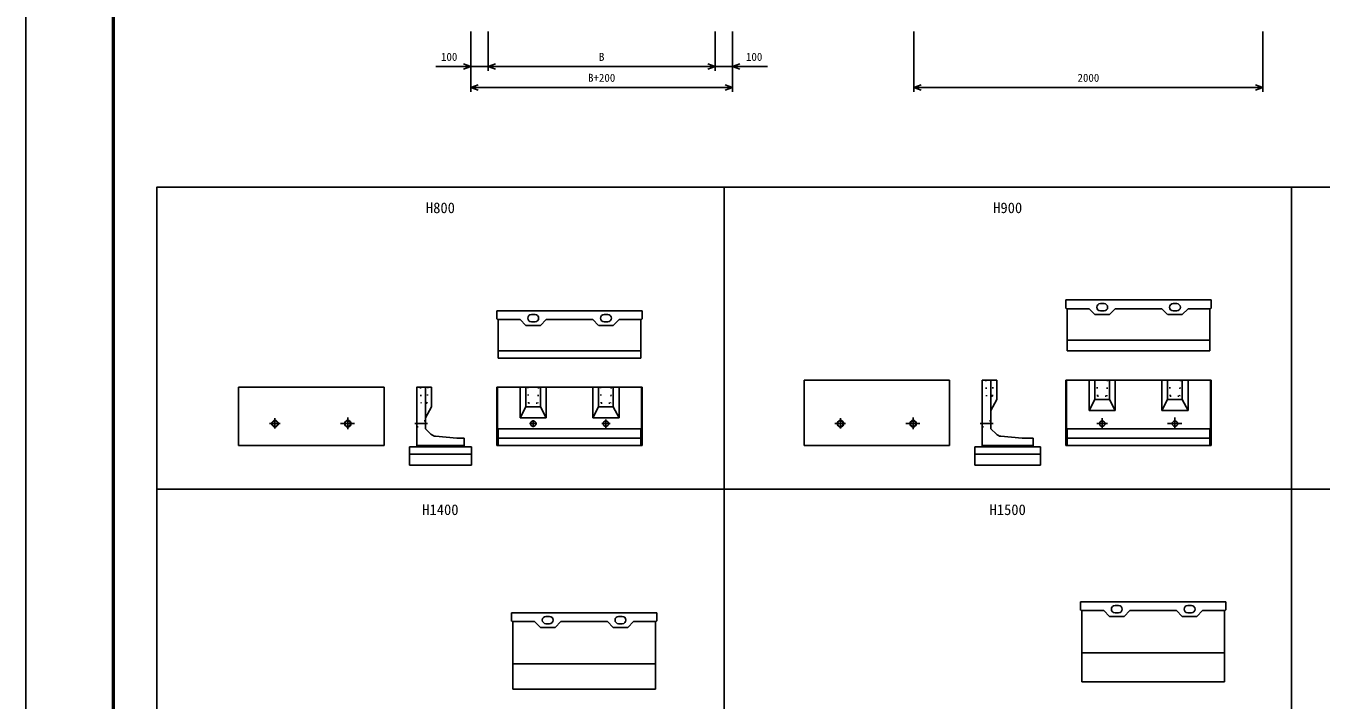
# Model space of a CAD drawing. Units: millimetres, scale not verified. Extents: x -50400 to 50400, y -17820 to 17820.
# Drawn here: x -50400 to -32591, y -827 to 8440 of the extents above; entities that cross this region are included whole.
import ezdxf
from ezdxf.enums import TextEntityAlignment as Align

# ---------------------------------------------------------------- set-up
doc = ezdxf.new("R2010")
doc.units = ezdxf.units.MM
doc.header["$LTSCALE"] = 60
doc.linetypes.add('DOTTED', pattern=[1.75, 0.25, -1.5])
doc.linetypes.add('LONG_DASHED_DOTTED', pattern=[15.25, 12, -1.5, 0.25, -1.5])
for name, color, linetype, lineweight in [('0-0_CENTER', 7, 'LONG_DASHED_DOTTED', 25), ('0-1_DIM', 7, 'Continuous', 25), ('0-2_Defpoints', 5, 'Continuous', 25), ('0-4_HYO', 3, 'Continuous', 25), ('0-6_OUTLINE', 1, 'Continuous', 25), ('0-7_OUTLINE2', 4, 'DOTTED', 25), ('0-8_TXT', 7, 'Continuous', 25), ('0-9_WAKU', 3, 'Continuous', 25)]:
    doc.layers.add(name, color=color, linetype=linetype, lineweight=lineweight)
doc.styles.add('ＭＳ ゴシック', font='')
doc.styles.get('ＭＳ ゴシック').set_extended_font_data('MS Gothic')

msp = doc.modelspace()

# ---------------------------------------------------------------- linework, layer by layer
at = {"layer": '0-0_CENTER'}
for p, q in [((-46975, 3046), (-46975, 2906.42)), ((-45975, 3055.69), (-45975, 2894.78)), ((-42425, 3030.55), (-42425, 2917.19)), ((-39201, 3046), (-39201, 2906.42)), ((-38201, 3055.69), (-38201, 2894.78)), ((-35601, 3046), (-35601, 2906.42)), ((-34601, 3055.69), (-34601, 2894.78)), ((-47049.99, 2972.61), (-46903.15, 2972.61)), ((-46075.29, 2972.61), (-45880.9, 2972.61)), ((-45051.11, 2972.61), (-44876.55, 2972.61)), ((-43477.62, 2972.61), (-43373.97, 2972.61)), ((-43425, 3020.09), (-43425, 2924.77)), ((-42482.78, 2972.61), (-42367.71, 2972.61)), ((-39275.99, 2972.61), (-39129.15, 2972.61)), ((-38301.29, 2972.61), (-38106.9, 2972.61)), ((-37277.11, 2972.61), (-37102.55, 2972.61)), ((-35675.99, 2972.61), (-35529.15, 2972.61)), ((-34701.29, 2972.61), (-34506.9, 2972.61))]:
    msp.add_line(p, q, dxfattribs=at)
at = {"layer": '0-1_DIM'}
for p, q in [((-44283.16, 7534.18), (-44283.16, 8362.18)), ((-44043.16, 7822.18), (-44043.16, 8362.18)), ((-40923.16, 7822.18), (-40923.16, 8362.18)), ((-40923.16, 7822.18), (-40923.16, 8362.18)), ((-40683.16, 7534.18), (-40683.16, 8362.18)), ((-38190.61, 7534.18), (-38190.61, 8362.18)), ((-33390.61, 7534.18), (-33390.61, 8362.18)), ((-44762.07, 7882.18), (-44283.16, 7882.18)), ((-44043.16, 7882.18), (-44283.16, 7882.18)), ((-40923.16, 7882.18), (-44043.16, 7882.18)), ((-40683.16, 7882.18), (-40923.16, 7882.18)), ((-40204.26, 7882.18), (-40683.16, 7882.18)), ((-40683.16, 7594.18), (-44283.16, 7594.18)), ((-38190.61, 7594.18), (-33390.61, 7594.18))]:
    msp.add_line(p, q, dxfattribs=at)
for points in [[(-44384.65, 7919.12), (-44283.16, 7882.18), (-44384.65, 7845.24)], [(-43941.68, 7919.12), (-44043.16, 7882.18), (-43941.68, 7845.24)], [(-41024.65, 7919.12), (-40923.16, 7882.18), (-41024.65, 7845.24)], [(-40581.68, 7919.12), (-40683.16, 7882.18), (-40581.68, 7845.24)], [(-44181.68, 7631.12), (-44283.16, 7594.18), (-44181.68, 7557.24)], [(-40784.65, 7631.12), (-40683.16, 7594.18), (-40784.65, 7557.24)], [(-38089.12, 7631.12), (-38190.61, 7594.18), (-38089.12, 7557.24)], [(-33492.1, 7631.12), (-33390.61, 7594.18), (-33492.1, 7557.24)]]:
    msp.add_lwpolyline(points, dxfattribs=at)
at = {"layer": '0-2_Defpoints'}
msp.add_lwpolyline([(-50400, -17820), (0, -17820), (0, 17820), (-50400, 17820)], close=True, dxfattribs=at)
at = {"layer": '0-4_HYO'}
for points in [[(-48600, 2072.61), (-40800, 2072.61), (-40800, 6222.61), (-48600, 6222.61)], [(-40800, 2072.61), (-33000, 2072.61), (-33000, 6222.61), (-40800, 6222.61)], [(-33000, 2072.61), (-25200, 2072.61), (-25200, 6222.61), (-33000, 6222.61)], [(-48600, -3077.39), (-40800, -3077.39), (-40800, 2072.61), (-48600, 2072.61)], [(-40800, -3077.39), (-33000, -3077.39), (-33000, 2072.61), (-40800, 2072.61)], [(-33000, -3077.39), (-25200, -3077.39), (-25200, 2072.61), (-33000, 2072.61)]]:
    msp.add_lwpolyline(points, close=True, dxfattribs=at)
at = {"layer": '0-6_OUTLINE'}
for p, q in [((-36101, 4672.61), (-34101, 4672.61)), ((-36101, 4561.61), (-36101, 4672.61)), ((-34101, 4561.61), (-34101, 4672.61)), ((-43925, 4522.61), (-41925, 4522.61)), ((-43925, 4411.61), (-43925, 4522.61)), ((-43400, 4472.61), (-43450, 4472.61)), ((-42400, 4472.61), (-42450, 4472.61)), ((-41925, 4411.61), (-41925, 4522.61)), ((-36083, 4543.61), (-36101, 4561.61)), ((-36092, 4552.61), (-35781, 4552.61)), ((-36083, 3972.61), (-36083, 4543.61)), ((-35576, 4622.61), (-35626, 4622.61)), ((-35576, 4522.61), (-35626, 4522.61)), ((-35501, 4472.61), (-35421, 4552.61)), ((-34781, 4552.61), (-35421, 4552.61)), ((-34701, 4472.61), (-34781, 4552.61)), ((-34501, 4472.61), (-34700.26, 4472.61)), ((-34576, 4622.61), (-34626, 4622.61)), ((-34576, 4522.61), (-34626, 4522.61)), ((-34501, 4472.61), (-34421, 4552.61)), ((-34110, 4552.61), (-34421, 4552.61)), ((-34119, 4543.61), (-34101, 4561.61)), ((-34119, 3972.61), (-34119, 4543.61)), ((-43907, 4393.61), (-43925, 4411.61)), ((-43916, 4402.61), (-43605, 4402.61)), ((-43907, 3872.61), (-43907, 4393.61)), ((-43400, 4372.61), (-43450, 4372.61)), ((-43325, 4322.61), (-43245, 4402.61)), ((-42605, 4402.61), (-43245, 4402.61)), ((-42525, 4322.61), (-42605, 4402.61)), ((-42325, 4322.61), (-42524.26, 4322.61)), ((-42400, 4372.61), (-42450, 4372.61)), ((-42325, 4322.61), (-42245, 4402.61)), ((-41934, 4402.61), (-42245, 4402.61)), ((-41943, 4393.61), (-41925, 4411.61)), ((-41943, 3872.61), (-41943, 4393.61)), ((-34119, 4122.61), (-36083, 4122.61)), ((-41943, 3972.61), (-43907, 3972.61)), ((-34119, 3972.61), (-36083, 3972.61)), ((-41943, 3872.61), (-43907, 3872.61)), ((-39701, 3572.61), (-37701, 3572.61)), ((-39701, 2672.61), (-39701, 3572.61)), ((-37701, 2672.61), (-37701, 3572.61)), ((-37251, 2652.61), (-37251, 3572.61)), ((-37251, 3572.61), (-37051, 3572.61)), ((-37131, 3572.61), (-37131, 2902.61)), ((-37051, 3572.61), (-37051, 3302.61)), ((-36101, 2672.61), (-36101, 3572.61)), ((-36101, 3572.61), (-34101, 3572.61)), ((-36092, 2902.61), (-36092, 3572.61)), ((-35781, 3572.61), (-35781, 3152.61)), ((-35701, 3572.61), (-35701, 3302.61)), ((-35501, 3572.61), (-35501, 3302.61)), ((-35421, 3572.61), (-35421, 3152.61)), ((-34781, 3572.61), (-34781, 3152.61)), ((-34701, 3572.61), (-34701, 3302.61)), ((-34501, 3572.61), (-34501, 3302.61)), ((-34421, 3572.61), (-34421, 3152.61)), ((-34110, 2902.61), (-34110, 3572.61)), ((-34101, 2672.61), (-34101, 3572.61)), ((-47475, 3472.61), (-45475, 3472.61)), ((-47475, 2672.61), (-47475, 3472.61)), ((-45475, 2672.61), (-45475, 3472.61)), ((-44905, 3472.61), (-44905, 2902.61)), ((-44825, 3472.61), (-44825, 3202.61)), ((-43925, 3472.61), (-41925, 3472.61)), ((-43925, 3472.61), (-43925, 2672.61)), ((-43916, 2902.61), (-43916, 3472.61)), ((-43605, 3472.61), (-43605, 3052.61)), ((-43525, 3472.61), (-43525, 3202.61)), ((-43325, 3472.61), (-43325, 3202.61)), ((-43245, 3472.61), (-43245, 3052.61)), ((-42605, 3472.61), (-42605, 3052.61)), ((-42525, 3472.61), (-42525, 3202.61)), ((-42325, 3472.61), (-42325, 3202.61)), ((-42245, 3472.61), (-42245, 3052.61)), ((-41934, 2902.61), (-41934, 3472.61)), ((-41925, 3472.61), (-41925, 2672.61)), ((-37131, 3152.61), (-37051, 3302.61)), ((-35701, 3302.61), (-35781, 3152.61)), ((-35701, 3302.61), (-35501, 3302.61)), ((-35421, 3152.61), (-35501, 3302.61)), ((-34701, 3302.61), (-34781, 3152.61)), ((-34701, 3302.61), (-34501, 3302.61)), ((-34421, 3152.61), (-34501, 3302.61)), ((-44905, 3052.61), (-44825, 3202.61)), ((-43525, 3202.61), (-43605, 3052.61)), ((-43605, 3052.61), (-43245, 3052.61)), ((-43525, 3202.61), (-43325, 3202.61)), ((-43245, 3052.61), (-43325, 3202.61)), ((-42525, 3202.61), (-42605, 3052.61)), ((-42605, 3052.61), (-42245, 3052.61)), ((-42525, 3202.61), (-42325, 3202.61)), ((-42245, 3052.61), (-42325, 3202.61)), ((-35781, 3152.61), (-35421, 3152.61)), ((-34781, 3152.61), (-34421, 3152.61)), ((-44830.6, 2828.22), (-44905, 2902.61)), ((-43907, 2893.61), (-43916, 2902.61)), ((-43916, 2902.61), (-41934, 2902.61)), ((-43907, 2672.61), (-43907, 2893.61)), ((-41934, 2902.61), (-41943, 2893.61)), ((-41943, 2672.61), (-41943, 2893.61)), ((-37056.6, 2828.22), (-37131, 2902.61)), ((-36083, 2893.61), (-36092, 2902.61)), ((-36092, 2902.61), (-34110, 2902.61)), ((-36083, 2672.61), (-36083, 2893.61)), ((-34110, 2902.61), (-34119, 2893.61)), ((-34119, 2672.61), (-34119, 2893.61)), ((-47475, 2672.61), (-45475, 2672.61)), ((-45025, 2672.61), (-44375, 2672.61)), ((-44475, 2772.61), (-44768.94, 2799.34)), ((-44375, 2772.61), (-44475, 2772.61)), ((-44375, 2652.61), (-44375, 2772.61)), ((-41925, 2672.61), (-43925, 2672.61)), ((-43907, 2772.61), (-41943, 2772.61)), ((-37701, 2672.61), (-39701, 2672.61)), ((-37251, 2672.61), (-36551, 2672.61)), ((-36701, 2772.61), (-36994.94, 2799.34)), ((-36551, 2772.61), (-36701, 2772.61)), ((-36551, 2652.61), (-36551, 2772.61)), ((-34101, 2672.61), (-36101, 2672.61)), ((-36083, 2772.61), (-34119, 2772.61)), ((-44275, 2552.61), (-45125, 2552.61)), ((-44275, 2652.61), (-44275, 2402.61)), ((-36451, 2652.61), (-37351, 2652.61)), ((-37351, 2652.61), (-37351, 2402.61)), ((-36451, 2552.61), (-37351, 2552.61)), ((-36451, 2652.61), (-36451, 2402.61)), ((-44275, 2402.61), (-45125, 2402.61)), ((-36451, 2402.61), (-37351, 2402.61)), ((-43725, 372.61), (-41725, 372.61)), ((-41725, 261.61), (-41725, 372.61)), ((-35900, 522.61), (-33900, 522.61)), ((-35891, 402.61), (-35580, 402.61)), ((-35882, -577.39), (-35882, 393.61)), ((-35500, 322.61), (-35580, 402.61)), ((-35375, 472.61), (-35425, 472.61)), ((-35375, 372.61), (-35425, 372.61)), ((-35300, 322.61), (-35220, 402.61)), ((-34375, 472.61), (-34425, 472.61)), ((-34375, 372.61), (-34425, 372.61)), ((-34300, 322.61), (-34220, 402.61)), ((-33909, 402.61), (-34220, 402.61)), ((-33918, 393.61), (-33900, 411.61)), ((-33918, -577.39), (-33918, 393.61)), ((-33900, 411.61), (-33900, 522.61)), ((-43716, 252.61), (-43405, 252.61)), ((-43707, -677.39), (-43707, 243.61)), ((-43325, 172.61), (-43405, 252.61)), ((-43200, 322.61), (-43250, 322.61)), ((-43200, 222.61), (-43250, 222.61)), ((-43125, 172.61), (-43045, 252.61)), ((-42200, 322.61), (-42250, 322.61)), ((-42200, 222.61), (-42250, 222.61)), ((-42125, 172.61), (-42045, 252.61)), ((-41734, 252.61), (-42045, 252.61)), ((-41743, 243.61), (-41725, 261.61)), ((-41743, -677.39), (-41743, 243.61)), ((-35300, 322.61), (-35500, 322.61)), ((-34300, 322.61), (-34500, 322.61)), ((-43125, 172.61), (-43325, 172.61)), ((-42125, 172.61), (-42325, 172.61)), ((-33918, -177.39), (-35882, -177.39)), ((-41743, -327.39), (-43707, -327.39)), ((-43707, -677.39), (-41743, -677.39)), ((-33918, -577.39), (-35882, -577.39))]:
    msp.add_line(p, q, dxfattribs=at)
for points in [[(-35501, 4472.61), (-35701, 4472.61), (-35781, 4552.61)], [(-43325, 4322.61), (-43525, 4322.61), (-43605, 4402.61)], [(-45025, 2652.61), (-45025, 3472.61), (-44825, 3472.61)], [(-44275, 2652.61), (-45125, 2652.61), (-45125, 2402.61)], [(-43707, 243.61), (-43725, 261.61), (-43725, 372.61)], [(-35882, 393.61), (-35900, 411.61), (-35900, 522.61)], [(-34500, 322.61), (-34580, 402.61), (-35220, 402.61)], [(-42325, 172.61), (-42405, 252.61), (-43045, 252.61)]]:
    msp.add_lwpolyline(points, dxfattribs=at)
for centre, radius in [((-46975, 2972.61), 45), ((-46975, 2972.61), 37.5), ((-45975, 2972.61), 45), ((-45975, 2972.61), 37.5), ((-43425, 2972.61), 37.5), ((-42425, 2972.61), 37.5), ((-39201, 2972.61), 45), ((-39201, 2972.61), 37.5), ((-38201, 2972.61), 45), ((-38201, 2972.61), 37.5), ((-35601, 2972.61), 37.5), ((-34601, 2972.61), 37.5)]:
    msp.add_circle(centre, radius, dxfattribs=at)
for centre, radius, start, end in [((-43450, 4422.61), 50, 90, 270), ((-43400, 4422.61), 50, 270, 90), ((-42450, 4422.61), 50, 90, 270), ((-42400, 4422.61), 50, 270, 90), ((-35626, 4572.61), 50, 90, 270), ((-35576, 4572.61), 50, 270, 90), ((-34626, 4572.61), 50, 90, 270), ((-34576, 4572.61), 50, 270, 90), ((-44759.89, 2898.93), 100, 225, 264.80557), ((-36985.89, 2898.93), 100, 225, 264.80557), ((-35425, 422.61), 50, 90, 270), ((-35375, 422.61), 50, 270, 90), ((-34425, 422.61), 50, 90, 270), ((-34375, 422.61), 50, 270, 90), ((-43250, 272.61), 50, 90, 270), ((-43200, 272.61), 50, 270, 90), ((-42250, 272.61), 50, 90, 270), ((-42200, 272.61), 50, 270, 90)]:
    msp.add_arc(centre, radius, start, end, dxfattribs=at)
at = {"layer": '0-7_OUTLINE2'}
for p, q in [((-37201, 3572.61), (-37191, 3352.61)), ((-37111, 3352.61), (-37101, 3572.61)), ((-35666, 3352.61), (-35676, 3572.61)), ((-35526, 3572.61), (-35536, 3352.61)), ((-34666, 3352.61), (-34676, 3572.61)), ((-34526, 3572.61), (-34536, 3352.61)), ((-44975, 3472.61), (-44965, 3252.61)), ((-44885, 3252.61), (-44875, 3472.61)), ((-43490, 3252.61), (-43500, 3472.61)), ((-43350, 3472.61), (-43360, 3252.61)), ((-42490, 3252.61), (-42500, 3472.61)), ((-42350, 3472.61), (-42360, 3252.61)), ((-44885, 3252.61), (-44965, 3252.61)), ((-43490, 3252.61), (-43360, 3252.61)), ((-42490, 3252.61), (-42360, 3252.61)), ((-37111, 3352.61), (-37191, 3352.61)), ((-35666, 3352.61), (-35536, 3352.61)), ((-34666, 3352.61), (-34536, 3352.61)), ((-45020, 3017.3), (-45025, 3022.61)), ((-45020, 2927.93), (-45025, 2922.61)), ((-44910, 3010.43), (-45020, 3017.3)), ((-45020, 2927.93), (-44910, 2934.8)), ((-44910, 3010.43), (-44905, 3015.11)), ((-44910, 2934.8), (-44905, 2930.11)), ((-37246, 3017.3), (-37251, 3022.61)), ((-37246, 2927.93), (-37251, 2922.61)), ((-37136, 3010.43), (-37246, 3017.3)), ((-37246, 2927.93), (-37136, 2934.8)), ((-37136, 3010.43), (-37131, 3015.11)), ((-37136, 2934.8), (-37131, 2930.11))]:
    msp.add_line(p, q, dxfattribs=at)
at = {"layer": '0-9_WAKU', "lineweight": 50}
msp.add_lwpolyline([(-49200, -16620), (-1200, -16620), (-1200, 16620), (-49200, 16620)], close=True, dxfattribs=at)

# ---------------------------------------------------------------- texts
at = {"layer": '0-1_DIM', "style": 'ＭＳ ゴシック'}
for s, p in [('100', (-44692.4, 7927.18)), ('B', (-42520.66, 7927.18)), ('100', (-40498.93, 7927.18)), ('B+200', (-42670.66, 7639.18)), ('2000', (-35940.61, 7639.18))]:
    msp.add_text(s, height=110, dxfattribs=at).set_placement(p, align=Align.BOTTOM_LEFT)
at = {"layer": '0-8_TXT', "style": 'ＭＳ ゴシック'}
for s, p in [('H800', (-44900, 5822.61)), ('H900', (-37100, 5822.61)), ('H1400', (-44950, 1672.61)), ('H1500', (-37150, 1672.61))]:
    msp.add_text(s, height=146.6, dxfattribs=at).set_placement(p, align=Align.BOTTOM_LEFT)

doc.saveas('drawing.dxf')
